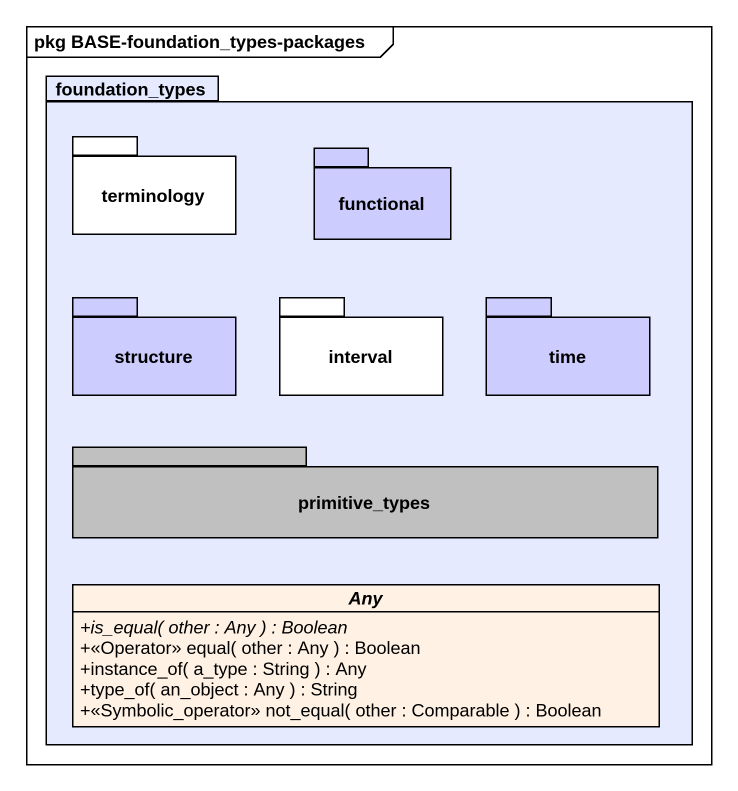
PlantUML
@startuml
mainframe pkg BASE-foundation_types-packages
hide circle
hide empty members
skinparam classAttributeIconSize 0
package foundation_types #E5EAFF {
  package terminology {
  }
  package functional #CCCCFF {
  }
  package structure #CCCCFF {
  }
  package interval {
  }
  package time #CCCCFF {
  }
  package primitive_types #C0C0C0 {
  }
  abstract class Any #FFF2E5 {
    {abstract} +is_equal( other : Any ) : Boolean
    +<<Operator>> equal( other : Any ) : Boolean
    +instance_of( a_type : String ) : Any
    +type_of( an_object : Any ) : String
    +<<Symbolic_operator>> not_equal( other : Comparable ) : Boolean
  }
}
@enduml
